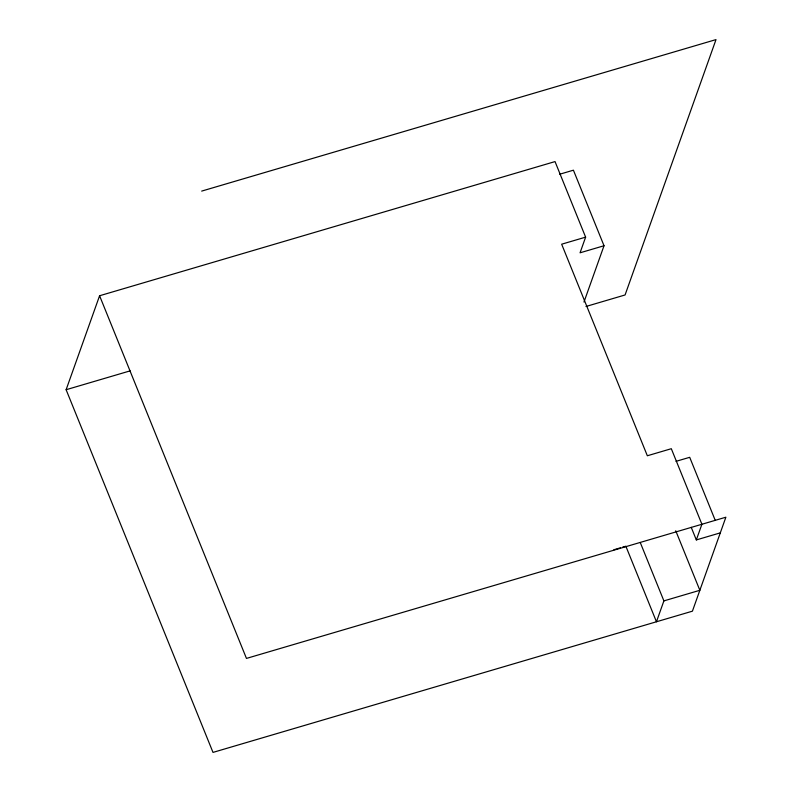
<?xml version="1.0" encoding="UTF-8"?>
<svg xmlns="http://www.w3.org/2000/svg" width="792" height="792" viewBox="0 0 792 792"><rect width="100%" height="100%" fill="white"/><g stroke="black" fill="none" stroke-linecap="round" stroke-linejoin="round"><path stroke-width="1.19" d="M99.584 295.753L246.46 658.419L725.878 517.206L692.416 611.177L212.999 752.4L66.122 389.723L99.584 295.753L555.034 161.588L585.625 237.145L580.051 252.806L604.019 245.748L573.418 170.191L559.726 174.22M583.981 302.029L604.019 245.748M640.253 542.5L663.894 600.89L656.459 621.769L625.858 546.213L622.591 547.173M720.304 532.867L696.326 539.926L701.91 524.264L671.309 448.708L647.341 455.766L561.657 244.203L585.625 237.145M201.683 191.1L716.008 39.6L625.076 294.97L585.971 306.484M66.122 389.723L130.145 370.864M676.002 461.34L689.703 457.311L715.206 520.275M613.869 549.747L620.413 547.817M663.894 600.89L699.851 590.297L675.744 530.769M691.228 527.333L696.326 539.926"/></g></svg>
